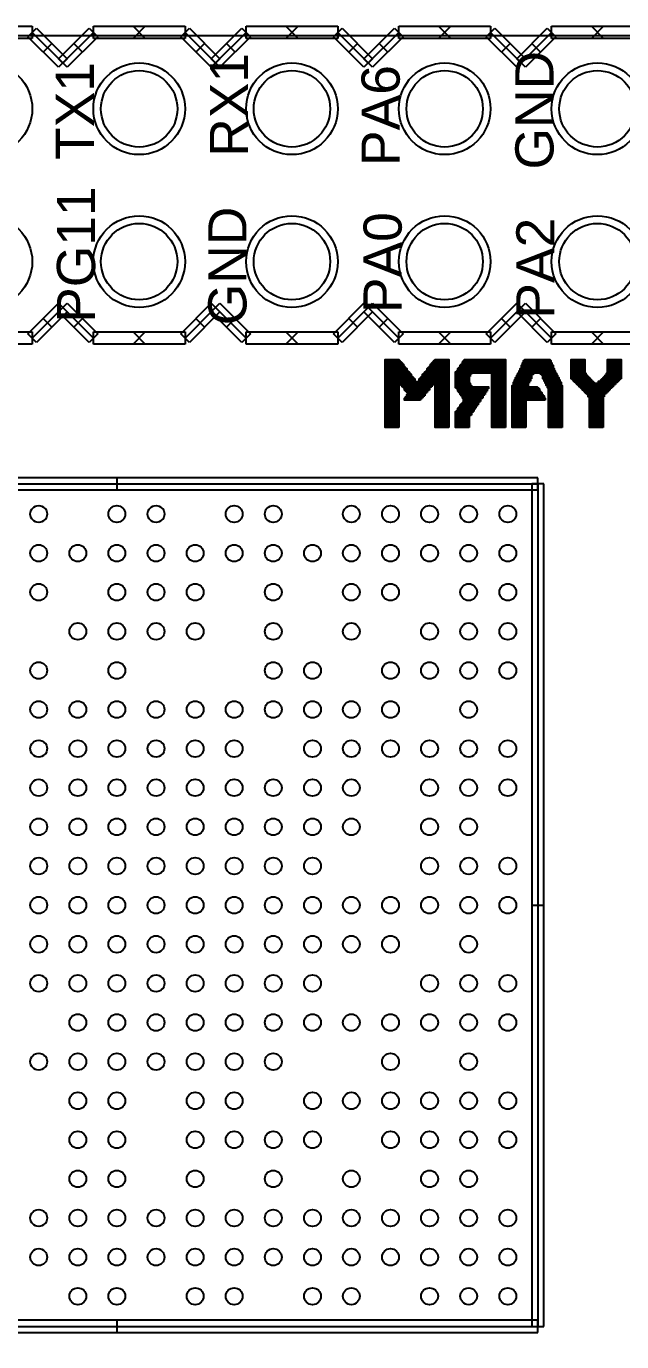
# Model space of a CAD drawing. Header units: millimetres. Extents: x -0.9 to 42.4, y -0.8 to 40.2.
# Drawn here: x 14.31 to 24.21, y 18.31 to 40.17 of the extents above; entities that cross this region are included whole.
import ezdxf

# ---------------------------------------------------------------- set-up
doc = ezdxf.new("R2010")
doc.units = ezdxf.units.MM
doc.header["$MEASUREMENT"] = 0
for name, color, linetype in [('BOT', 253, 'Continuous'), ('SILK-BOT', 6, 'Continuous'), ('SILK-TOP', 7, 'Continuous'), ('TOP', 1, 'Continuous')]:
    doc.layers.add(name, color=color, linetype=linetype)

msp = doc.modelspace()

# ---------------------------------------------------------------- linework, layer by layer
at = {"layer": 'BOT'}
for centre, radius in [((13.649, 38.795), 0.762), ((16.189, 38.795), 0.762), ((18.729, 38.795), 0.762), ((21.269, 38.795), 0.762), ((23.809, 38.795), 0.762), ((13.649, 36.255), 0.762), ((16.189, 36.255), 0.762), ((18.729, 36.255), 0.762), ((21.269, 36.255), 0.762), ((23.809, 36.255), 0.762), ((14.518, 32.061), 0.14), ((15.818, 32.061), 0.14), ((16.469, 32.061), 0.14), ((17.769, 32.061), 0.14), ((18.419, 32.061), 0.14), ((19.717, 32.061), 0.14), ((20.367, 32.061), 0.14), ((21.018, 32.061), 0.14), ((21.668, 32.061), 0.14), ((22.318, 32.061), 0.14), ((14.518, 31.411), 0.14), ((15.168, 31.411), 0.14), ((15.818, 31.411), 0.14), ((16.469, 31.411), 0.14), ((17.119, 31.411), 0.14), ((17.769, 31.411), 0.14), ((18.419, 31.411), 0.14), ((19.07, 31.411), 0.14), ((19.717, 31.411), 0.14), ((20.367, 31.411), 0.14), ((21.018, 31.411), 0.14), ((21.668, 31.411), 0.14), ((22.318, 31.411), 0.14), ((14.518, 30.761), 0.14), ((15.818, 30.761), 0.14), ((16.469, 30.761), 0.14), ((17.119, 30.761), 0.14), ((18.419, 30.761), 0.14), ((19.717, 30.761), 0.14), ((20.367, 30.761), 0.14), ((21.668, 30.761), 0.14), ((22.318, 30.761), 0.14), ((15.168, 30.11), 0.14), ((15.818, 30.11), 0.14), ((16.469, 30.11), 0.14), ((17.119, 30.11), 0.14), ((18.419, 30.11), 0.14), ((19.717, 30.11), 0.14), ((21.018, 30.11), 0.14), ((21.668, 30.11), 0.14), ((22.318, 30.11), 0.14), ((14.518, 29.46), 0.14), ((15.818, 29.46), 0.14), ((18.419, 29.46), 0.14), ((19.07, 29.46), 0.14), ((20.367, 29.46), 0.14), ((21.018, 29.46), 0.14), ((21.668, 29.46), 0.14), ((22.318, 29.46), 0.14), ((14.518, 28.812), 0.14), ((15.168, 28.812), 0.14), ((15.818, 28.812), 0.14), ((16.469, 28.812), 0.14), ((17.119, 28.812), 0.14), ((17.769, 28.812), 0.14), ((18.419, 28.812), 0.14), ((19.07, 28.812), 0.14), ((19.717, 28.812), 0.14), ((20.367, 28.812), 0.14), ((21.668, 28.812), 0.14), ((14.518, 28.162), 0.14), ((15.168, 28.162), 0.14), ((15.818, 28.162), 0.14), ((16.469, 28.162), 0.14), ((17.119, 28.162), 0.14), ((17.769, 28.162), 0.14), ((19.07, 28.162), 0.14), ((19.717, 28.162), 0.14), ((20.367, 28.162), 0.14), ((21.018, 28.162), 0.14), ((21.668, 28.162), 0.14), ((22.318, 28.162), 0.14), ((14.518, 27.512), 0.14), ((15.168, 27.512), 0.14), ((15.818, 27.512), 0.14), ((16.469, 27.512), 0.14), ((17.119, 27.512), 0.14), ((17.769, 27.512), 0.14), ((18.419, 27.512), 0.14), ((19.07, 27.512), 0.14), ((19.717, 27.512), 0.14), ((21.018, 27.512), 0.14), ((21.668, 27.512), 0.14), ((22.318, 27.512), 0.14), ((14.518, 26.862), 0.14), ((15.168, 26.862), 0.14), ((15.818, 26.862), 0.14), ((16.469, 26.862), 0.14), ((17.119, 26.862), 0.14), ((17.769, 26.862), 0.14), ((18.419, 26.862), 0.14), ((19.07, 26.862), 0.14), ((19.717, 26.862), 0.14), ((21.018, 26.862), 0.14), ((21.668, 26.862), 0.14), ((14.518, 26.211), 0.14), ((15.168, 26.211), 0.14), ((15.818, 26.211), 0.14), ((16.469, 26.211), 0.14), ((17.119, 26.211), 0.14), ((17.769, 26.211), 0.14), ((18.419, 26.211), 0.14), ((19.07, 26.211), 0.14), ((21.018, 26.211), 0.14), ((21.668, 26.211), 0.14), ((22.318, 26.211), 0.14), ((14.518, 25.561), 0.14), ((15.168, 25.561), 0.14), ((15.818, 25.561), 0.14), ((16.469, 25.561), 0.14), ((17.119, 25.561), 0.14), ((17.769, 25.561), 0.14), ((18.419, 25.561), 0.14), ((19.07, 25.561), 0.14), ((19.717, 25.561), 0.14), ((20.367, 25.561), 0.14), ((21.018, 25.561), 0.14), ((21.668, 25.561), 0.14), ((22.318, 25.561), 0.14), ((14.518, 24.911), 0.14), ((15.168, 24.911), 0.14), ((15.818, 24.911), 0.14), ((16.469, 24.911), 0.14), ((17.119, 24.911), 0.14), ((17.769, 24.911), 0.14), ((18.419, 24.911), 0.14), ((19.07, 24.911), 0.14), ((19.717, 24.911), 0.14), ((20.367, 24.911), 0.14), ((21.668, 24.911), 0.14), ((14.518, 24.261), 0.14), ((15.168, 24.261), 0.14), ((15.818, 24.261), 0.14), ((16.469, 24.261), 0.14), ((17.119, 24.261), 0.14), ((17.769, 24.261), 0.14), ((18.419, 24.261), 0.14), ((19.07, 24.261), 0.14), ((21.018, 24.261), 0.14), ((21.668, 24.261), 0.14), ((22.318, 24.261), 0.14), ((15.168, 23.61), 0.14), ((15.818, 23.61), 0.14), ((16.469, 23.61), 0.14), ((17.119, 23.61), 0.14), ((17.769, 23.61), 0.14), ((18.419, 23.61), 0.14), ((19.07, 23.61), 0.14), ((19.717, 23.61), 0.14), ((20.367, 23.61), 0.14), ((21.018, 23.61), 0.14), ((21.668, 23.61), 0.14), ((22.318, 23.61), 0.14), ((14.518, 22.96), 0.14), ((15.168, 22.96), 0.14), ((15.818, 22.96), 0.14), ((16.469, 22.96), 0.14), ((17.119, 22.96), 0.14), ((17.769, 22.96), 0.14), ((18.419, 22.96), 0.14), ((20.367, 22.96), 0.14), ((21.668, 22.96), 0.14), ((15.168, 22.31), 0.14), ((15.818, 22.31), 0.14), ((17.119, 22.31), 0.14), ((17.769, 22.31), 0.14), ((19.07, 22.31), 0.14), ((19.717, 22.31), 0.14), ((20.367, 22.31), 0.14), ((21.018, 22.31), 0.14), ((21.668, 22.31), 0.14), ((22.318, 22.31), 0.14), ((15.168, 21.662), 0.14), ((15.818, 21.662), 0.14), ((17.119, 21.662), 0.14), ((17.769, 21.662), 0.14), ((18.419, 21.662), 0.14), ((19.07, 21.662), 0.14), ((20.367, 21.662), 0.14), ((21.018, 21.662), 0.14), ((21.668, 21.662), 0.14), ((22.318, 21.662), 0.14), ((15.168, 21.012), 0.14), ((15.818, 21.012), 0.14), ((17.119, 21.012), 0.14), ((18.419, 21.012), 0.14), ((19.717, 21.012), 0.14), ((21.018, 21.012), 0.14), ((21.668, 21.012), 0.14), ((14.518, 20.362), 0.14), ((15.168, 20.362), 0.14), ((15.818, 20.362), 0.14), ((16.469, 20.362), 0.14), ((17.119, 20.362), 0.14), ((17.769, 20.362), 0.14), ((18.419, 20.362), 0.14), ((19.07, 20.362), 0.14), ((19.717, 20.362), 0.14), ((20.367, 20.362), 0.14), ((21.018, 20.362), 0.14), ((21.668, 20.362), 0.14), ((22.318, 20.362), 0.14), ((14.518, 19.712), 0.14), ((15.168, 19.712), 0.14), ((15.818, 19.712), 0.14), ((16.469, 19.712), 0.14), ((17.119, 19.712), 0.14), ((17.769, 19.712), 0.14), ((18.419, 19.712), 0.14), ((19.07, 19.712), 0.14), ((19.717, 19.712), 0.14), ((20.367, 19.712), 0.14), ((21.018, 19.712), 0.14), ((21.668, 19.712), 0.14), ((22.318, 19.712), 0.14), ((15.168, 19.061), 0.14), ((15.818, 19.061), 0.14), ((17.119, 19.061), 0.14), ((17.769, 19.061), 0.14), ((19.07, 19.061), 0.14), ((19.717, 19.061), 0.14), ((21.018, 19.061), 0.14), ((21.668, 19.061), 0.14), ((22.318, 19.061), 0.14)]:
    msp.add_circle(centre, radius, dxfattribs=at)
at = {"layer": 'SILK-BOT'}
for p, q in [((22.819, 32.662), (8.818, 32.662)), ((15.818, 32.662), (15.818, 32.461)), ((22.819, 32.461), (22.819, 32.662)), ((8.818, 32.561), (22.819, 32.561)), ((8.818, 32.461), (22.819, 32.461)), ((22.919, 32.561), (22.718, 32.561)), ((22.718, 32.561), (22.718, 18.561)), ((22.819, 32.561), (22.819, 18.561)), ((22.919, 18.561), (22.919, 32.561)), ((22.718, 25.561), (22.919, 25.561)), ((22.819, 18.661), (8.818, 18.661)), ((15.818, 18.661), (15.818, 18.461)), ((22.819, 18.461), (22.819, 18.661)), ((8.818, 18.561), (22.819, 18.561)), ((8.818, 18.461), (22.819, 18.461)), ((22.718, 18.561), (22.919, 18.561))]:
    msp.add_line(p, q, dxfattribs=at)
for points in [[(20.507, 34.611), (20.28, 34.611), (20.28, 34.63), (20.507, 34.63), (20.507, 34.611)], [(20.526, 34.592), (20.28, 34.592), (20.28, 34.611), (20.526, 34.611), (20.526, 34.592)], [(20.545, 34.573), (20.28, 34.573), (20.28, 34.592), (20.545, 34.592), (20.545, 34.573)], [(20.563, 34.554), (20.28, 34.554), (20.28, 34.573), (20.563, 34.573), (20.563, 34.554)], [(20.582, 34.536), (20.28, 34.536), (20.28, 34.554), (20.582, 34.554), (20.582, 34.536)], [(21.337, 34.536), (21.035, 34.536), (21.035, 34.554), (21.337, 34.554), (21.337, 34.536)], [(21.337, 34.554), (21.054, 34.554), (21.054, 34.573), (21.337, 34.573), (21.337, 34.554)], [(21.337, 34.573), (21.073, 34.573), (21.073, 34.592), (21.337, 34.592), (21.337, 34.573)], [(21.337, 34.592), (21.091, 34.592), (21.091, 34.611), (21.337, 34.611), (21.337, 34.592)], [(21.337, 34.611), (21.11, 34.611), (21.11, 34.63), (21.337, 34.63), (21.337, 34.611)], [(22.28, 34.536), (21.544, 34.536), (21.544, 34.554), (22.28, 34.554), (22.28, 34.536)], [(22.28, 34.573), (21.563, 34.573), (21.563, 34.592), (22.28, 34.592), (22.28, 34.573)], [(22.28, 34.554), (21.563, 34.554), (21.563, 34.573), (22.28, 34.573), (22.28, 34.554)], [(22.28, 34.592), (21.582, 34.592), (21.582, 34.611), (22.28, 34.611), (22.28, 34.592)], [(22.28, 34.611), (21.601, 34.611), (21.601, 34.63), (22.28, 34.63), (22.28, 34.611)], [(23.053, 34.554), (22.563, 34.554), (22.563, 34.573), (23.053, 34.573), (23.053, 34.554)], [(23.053, 34.536), (22.563, 34.536), (22.563, 34.554), (23.053, 34.554), (23.053, 34.536)], [(23.034, 34.592), (22.582, 34.592), (22.582, 34.611), (23.034, 34.611), (23.034, 34.592)], [(23.034, 34.573), (22.582, 34.573), (22.582, 34.592), (23.034, 34.592), (23.034, 34.573)], [(23.015, 34.611), (22.6, 34.611), (22.6, 34.63), (23.015, 34.63), (23.015, 34.611)], [(23.6, 34.611), (23.374, 34.611), (23.374, 34.63), (23.6, 34.63), (23.6, 34.611)], [(23.6, 34.592), (23.374, 34.592), (23.374, 34.611), (23.6, 34.611), (23.6, 34.592)], [(23.6, 34.573), (23.374, 34.573), (23.374, 34.592), (23.6, 34.592), (23.6, 34.573)], [(23.6, 34.554), (23.374, 34.554), (23.374, 34.573), (23.6, 34.573), (23.6, 34.554)], [(23.6, 34.536), (23.374, 34.536), (23.374, 34.554), (23.6, 34.554), (23.6, 34.536)], [(24.203, 34.611), (23.977, 34.611), (23.977, 34.63), (24.203, 34.63), (24.203, 34.611)], [(24.203, 34.592), (23.977, 34.592), (23.977, 34.611), (24.203, 34.611), (24.203, 34.592)], [(24.203, 34.573), (23.977, 34.573), (23.977, 34.592), (24.203, 34.592), (24.203, 34.573)], [(24.203, 34.554), (23.977, 34.554), (23.977, 34.573), (24.203, 34.573), (24.203, 34.554)], [(24.203, 34.536), (23.977, 34.536), (23.977, 34.554), (24.203, 34.554), (24.203, 34.536)], [(20.582, 34.517), (20.28, 34.517), (20.28, 34.535), (20.582, 34.535), (20.582, 34.517)], [(20.601, 34.498), (20.28, 34.498), (20.28, 34.517), (20.601, 34.517), (20.601, 34.498)], [(20.62, 34.479), (20.28, 34.479), (20.28, 34.498), (20.62, 34.498), (20.62, 34.479)], [(20.639, 34.46), (20.28, 34.46), (20.28, 34.479), (20.639, 34.479), (20.639, 34.46)], [(20.639, 34.441), (20.28, 34.441), (20.28, 34.46), (20.639, 34.46), (20.639, 34.441)], [(20.658, 34.422), (20.28, 34.422), (20.28, 34.441), (20.658, 34.441), (20.658, 34.422)], [(20.677, 34.403), (20.28, 34.403), (20.28, 34.422), (20.677, 34.422), (20.677, 34.403)], [(20.696, 34.385), (20.28, 34.385), (20.28, 34.403), (20.696, 34.403), (20.696, 34.385)], [(20.714, 34.366), (20.28, 34.366), (20.28, 34.385), (20.714, 34.385), (20.714, 34.366)], [(20.714, 34.347), (20.28, 34.347), (20.28, 34.366), (20.714, 34.366), (20.714, 34.347)], [(20.733, 34.328), (20.28, 34.328), (20.28, 34.347), (20.733, 34.347), (20.733, 34.328)], [(20.752, 34.309), (20.28, 34.309), (20.28, 34.328), (20.752, 34.328), (20.752, 34.309)], [(21.337, 34.309), (20.865, 34.309), (20.865, 34.328), (21.337, 34.328), (21.337, 34.309)], [(21.337, 34.328), (20.884, 34.328), (20.884, 34.347), (21.337, 34.347), (21.337, 34.328)], [(21.337, 34.366), (20.903, 34.366), (20.903, 34.385), (21.337, 34.385), (21.337, 34.366)], [(21.337, 34.347), (20.903, 34.347), (20.903, 34.366), (21.337, 34.366), (21.337, 34.347)], [(21.337, 34.385), (20.922, 34.385), (20.922, 34.403), (21.337, 34.403), (21.337, 34.385)], [(21.337, 34.403), (20.941, 34.403), (20.941, 34.422), (21.337, 34.422), (21.337, 34.403)], [(21.337, 34.422), (20.96, 34.422), (20.96, 34.441), (21.337, 34.441), (21.337, 34.422)], [(21.337, 34.46), (20.978, 34.46), (20.978, 34.479), (21.337, 34.479), (21.337, 34.46)], [(21.337, 34.441), (20.978, 34.441), (20.978, 34.46), (21.337, 34.46), (21.337, 34.441)], [(21.337, 34.479), (20.997, 34.479), (20.997, 34.498), (21.337, 34.498), (21.337, 34.479)], [(21.337, 34.498), (21.016, 34.498), (21.016, 34.517), (21.337, 34.517), (21.337, 34.498)], [(21.337, 34.517), (21.035, 34.517), (21.035, 34.535), (21.337, 34.535), (21.337, 34.517)], [(22.28, 34.403), (21.45, 34.403), (21.45, 34.422), (22.28, 34.422), (22.28, 34.403)], [(21.714, 34.385), (21.45, 34.385), (21.45, 34.403), (21.714, 34.403), (21.714, 34.385)], [(21.695, 34.366), (21.45, 34.366), (21.45, 34.385), (21.695, 34.385), (21.695, 34.366)], [(21.695, 34.347), (21.45, 34.347), (21.45, 34.366), (21.695, 34.366), (21.695, 34.347)], [(21.676, 34.328), (21.45, 34.328), (21.45, 34.347), (21.676, 34.347), (21.676, 34.328)], [(21.676, 34.309), (21.45, 34.309), (21.45, 34.328), (21.676, 34.328), (21.676, 34.309)], [(22.28, 34.422), (21.469, 34.422), (21.469, 34.441), (22.28, 34.441), (22.28, 34.422)], [(22.28, 34.46), (21.488, 34.46), (21.488, 34.479), (22.28, 34.479), (22.28, 34.46)], [(22.28, 34.441), (21.488, 34.441), (21.488, 34.46), (22.28, 34.46), (22.28, 34.441)], [(22.28, 34.479), (21.506, 34.479), (21.506, 34.498), (22.28, 34.498), (22.28, 34.479)], [(22.28, 34.517), (21.525, 34.517), (21.525, 34.535), (22.28, 34.535), (22.28, 34.517)], [(22.28, 34.498), (21.525, 34.498), (21.525, 34.517), (22.28, 34.517), (22.28, 34.498)], [(22.28, 34.385), (22.053, 34.385), (22.053, 34.403), (22.28, 34.403), (22.28, 34.385)], [(22.28, 34.366), (22.053, 34.366), (22.053, 34.385), (22.28, 34.385), (22.28, 34.366)], [(22.28, 34.347), (22.053, 34.347), (22.053, 34.366), (22.28, 34.366), (22.28, 34.347)], [(22.28, 34.328), (22.053, 34.328), (22.053, 34.347), (22.28, 34.347), (22.28, 34.328)], [(22.28, 34.309), (22.053, 34.309), (22.053, 34.328), (22.28, 34.328), (22.28, 34.309)], [(22.714, 34.309), (22.449, 34.309), (22.449, 34.328), (22.714, 34.328), (22.714, 34.309)], [(22.714, 34.347), (22.468, 34.347), (22.468, 34.366), (22.714, 34.366), (22.714, 34.347)], [(22.714, 34.328), (22.468, 34.328), (22.468, 34.347), (22.714, 34.347), (22.714, 34.328)], [(22.751, 34.385), (22.487, 34.385), (22.487, 34.403), (22.751, 34.403), (22.751, 34.385)], [(22.732, 34.366), (22.487, 34.366), (22.487, 34.385), (22.732, 34.385), (22.732, 34.366)], [(23.109, 34.422), (22.506, 34.422), (22.506, 34.441), (23.109, 34.441), (23.109, 34.422)], [(23.109, 34.403), (22.506, 34.403), (22.506, 34.422), (23.109, 34.422), (23.109, 34.403)], [(23.091, 34.46), (22.525, 34.46), (22.525, 34.479), (23.091, 34.479), (23.091, 34.46)], [(23.091, 34.441), (22.525, 34.441), (22.525, 34.46), (23.091, 34.46), (23.091, 34.441)], [(23.072, 34.517), (22.544, 34.517), (22.544, 34.535), (23.072, 34.535), (23.072, 34.517)], [(23.072, 34.498), (22.544, 34.498), (22.544, 34.517), (23.072, 34.517), (23.072, 34.498)], [(23.072, 34.479), (22.544, 34.479), (22.544, 34.498), (23.072, 34.498), (23.072, 34.479)], [(23.128, 34.385), (22.864, 34.385), (22.864, 34.403), (23.128, 34.403), (23.128, 34.385)], [(23.128, 34.366), (22.883, 34.366), (22.883, 34.385), (23.128, 34.385), (23.128, 34.366)], [(23.147, 34.347), (22.902, 34.347), (22.902, 34.366), (23.147, 34.366), (23.147, 34.347)], [(23.147, 34.328), (22.902, 34.328), (22.902, 34.347), (23.147, 34.347), (23.147, 34.328)], [(23.166, 34.309), (22.902, 34.309), (22.902, 34.328), (23.166, 34.328), (23.166, 34.309)], [(23.6, 34.517), (23.374, 34.517), (23.374, 34.535), (23.6, 34.535), (23.6, 34.517)], [(23.6, 34.498), (23.374, 34.498), (23.374, 34.517), (23.6, 34.517), (23.6, 34.498)], [(23.6, 34.479), (23.374, 34.479), (23.374, 34.498), (23.6, 34.498), (23.6, 34.479)], [(23.6, 34.46), (23.374, 34.46), (23.374, 34.479), (23.6, 34.479), (23.6, 34.46)], [(23.6, 34.441), (23.374, 34.441), (23.374, 34.46), (23.6, 34.46), (23.6, 34.441)], [(23.6, 34.422), (23.374, 34.422), (23.374, 34.441), (23.6, 34.441), (23.6, 34.422)], [(23.6, 34.403), (23.374, 34.403), (23.374, 34.422), (23.6, 34.422), (23.6, 34.403)], [(23.619, 34.385), (23.374, 34.385), (23.374, 34.403), (23.619, 34.403), (23.619, 34.385)], [(23.619, 34.366), (23.374, 34.366), (23.374, 34.385), (23.619, 34.385), (23.619, 34.366)], [(23.638, 34.347), (23.374, 34.347), (23.374, 34.366), (23.638, 34.366), (23.638, 34.347)], [(23.657, 34.328), (23.374, 34.328), (23.374, 34.347), (23.657, 34.347), (23.657, 34.328)], [(23.675, 34.309), (23.374, 34.309), (23.374, 34.328), (23.675, 34.328), (23.675, 34.309)], [(24.203, 34.309), (23.902, 34.309), (23.902, 34.328), (24.203, 34.328), (24.203, 34.309)], [(24.203, 34.328), (23.92, 34.328), (23.92, 34.347), (24.203, 34.347), (24.203, 34.328)], [(24.203, 34.347), (23.939, 34.347), (23.939, 34.366), (24.203, 34.366), (24.203, 34.347)], [(24.203, 34.385), (23.958, 34.385), (23.958, 34.403), (24.203, 34.403), (24.203, 34.385)], [(24.203, 34.366), (23.958, 34.366), (23.958, 34.385), (24.203, 34.385), (24.203, 34.366)], [(24.203, 34.517), (23.977, 34.517), (23.977, 34.535), (24.203, 34.535), (24.203, 34.517)], [(24.203, 34.498), (23.977, 34.498), (23.977, 34.517), (24.203, 34.517), (24.203, 34.498)], [(24.203, 34.479), (23.977, 34.479), (23.977, 34.498), (24.203, 34.498), (24.203, 34.479)], [(24.203, 34.46), (23.977, 34.46), (23.977, 34.479), (24.203, 34.479), (24.203, 34.46)], [(24.203, 34.441), (23.977, 34.441), (23.977, 34.46), (24.203, 34.46), (24.203, 34.441)], [(24.203, 34.422), (23.977, 34.422), (23.977, 34.441), (24.203, 34.441), (24.203, 34.422)], [(24.203, 34.403), (23.977, 34.403), (23.977, 34.422), (24.203, 34.422), (24.203, 34.403)], [(20.771, 34.29), (20.28, 34.29), (20.28, 34.309), (20.771, 34.309), (20.771, 34.29)], [(20.771, 34.271), (20.28, 34.271), (20.28, 34.29), (20.771, 34.29), (20.771, 34.271)], [(20.79, 34.253), (20.28, 34.253), (20.28, 34.271), (20.79, 34.271), (20.79, 34.253)], [(21.337, 34.234), (20.28, 34.234), (20.28, 34.253), (21.337, 34.253), (21.337, 34.234)], [(20.507, 34.215), (20.28, 34.215), (20.28, 34.234), (20.507, 34.234), (20.507, 34.215)], [(20.507, 34.196), (20.28, 34.196), (20.28, 34.215), (20.507, 34.215), (20.507, 34.196)], [(20.507, 34.177), (20.28, 34.177), (20.28, 34.196), (20.507, 34.196), (20.507, 34.177)], [(20.507, 34.158), (20.28, 34.158), (20.28, 34.177), (20.507, 34.177), (20.507, 34.158)], [(20.507, 34.139), (20.28, 34.139), (20.28, 34.158), (20.507, 34.158), (20.507, 34.139)], [(20.507, 34.121), (20.28, 34.121), (20.28, 34.139), (20.507, 34.139), (20.507, 34.121)], [(20.507, 34.102), (20.28, 34.102), (20.28, 34.121), (20.507, 34.121), (20.507, 34.102)], [(21.073, 34.215), (20.545, 34.215), (20.545, 34.234), (21.073, 34.234), (21.073, 34.215)], [(21.073, 34.196), (20.545, 34.196), (20.545, 34.215), (21.073, 34.215), (21.073, 34.196)], [(21.054, 34.177), (20.563, 34.177), (20.563, 34.196), (21.054, 34.196), (21.054, 34.177)], [(21.035, 34.158), (20.582, 34.158), (20.582, 34.177), (21.035, 34.177), (21.035, 34.158)], [(21.016, 34.139), (20.601, 34.139), (20.601, 34.158), (21.016, 34.158), (21.016, 34.139)], [(21.016, 34.121), (20.601, 34.121), (20.601, 34.139), (21.016, 34.139), (21.016, 34.121)], [(20.997, 34.102), (20.62, 34.102), (20.62, 34.121), (20.997, 34.121), (20.997, 34.102)], [(21.337, 34.253), (20.828, 34.253), (20.828, 34.271), (21.337, 34.271), (21.337, 34.253)], [(21.337, 34.29), (20.846, 34.29), (20.846, 34.309), (21.337, 34.309), (21.337, 34.29)], [(21.337, 34.271), (20.846, 34.271), (20.846, 34.29), (21.337, 34.29), (21.337, 34.271)], [(21.337, 34.215), (21.11, 34.215), (21.11, 34.234), (21.337, 34.234), (21.337, 34.215)], [(21.337, 34.196), (21.11, 34.196), (21.11, 34.215), (21.337, 34.215), (21.337, 34.196)], [(21.337, 34.177), (21.11, 34.177), (21.11, 34.196), (21.337, 34.196), (21.337, 34.177)], [(21.337, 34.158), (21.11, 34.158), (21.11, 34.177), (21.337, 34.177), (21.337, 34.158)], [(21.337, 34.139), (21.11, 34.139), (21.11, 34.158), (21.337, 34.158), (21.337, 34.139)], [(21.337, 34.121), (21.11, 34.121), (21.11, 34.139), (21.337, 34.139), (21.337, 34.121)], [(21.337, 34.102), (21.11, 34.102), (21.11, 34.121), (21.337, 34.121), (21.337, 34.102)], [(21.676, 34.29), (21.45, 34.29), (21.45, 34.309), (21.676, 34.309), (21.676, 34.29)], [(21.676, 34.271), (21.45, 34.271), (21.45, 34.29), (21.676, 34.29), (21.676, 34.271)], [(21.676, 34.253), (21.45, 34.253), (21.45, 34.271), (21.676, 34.271), (21.676, 34.253)], [(21.676, 34.234), (21.45, 34.234), (21.45, 34.253), (21.676, 34.253), (21.676, 34.234)], [(21.695, 34.215), (21.45, 34.215), (21.45, 34.234), (21.695, 34.234), (21.695, 34.215)], [(21.695, 34.196), (21.45, 34.196), (21.45, 34.215), (21.695, 34.215), (21.695, 34.196)], [(21.714, 34.177), (21.45, 34.177), (21.45, 34.196), (21.714, 34.196), (21.714, 34.177)], [(21.997, 34.158), (21.45, 34.158), (21.45, 34.177), (21.997, 34.177), (21.997, 34.158)], [(21.997, 34.139), (21.469, 34.139), (21.469, 34.158), (21.997, 34.158), (21.997, 34.139)], [(21.978, 34.121), (21.488, 34.121), (21.488, 34.139), (21.978, 34.139), (21.978, 34.121)], [(21.978, 34.102), (21.488, 34.102), (21.488, 34.121), (21.978, 34.121), (21.978, 34.102)], [(22.28, 34.29), (22.053, 34.29), (22.053, 34.309), (22.28, 34.309), (22.28, 34.29)], [(22.28, 34.271), (22.053, 34.271), (22.053, 34.29), (22.28, 34.29), (22.28, 34.271)], [(22.28, 34.253), (22.053, 34.253), (22.053, 34.271), (22.28, 34.271), (22.28, 34.253)], [(22.28, 34.234), (22.053, 34.234), (22.053, 34.253), (22.28, 34.253), (22.28, 34.234)], [(22.28, 34.215), (22.053, 34.215), (22.053, 34.234), (22.28, 34.234), (22.28, 34.215)], [(22.28, 34.196), (22.053, 34.196), (22.053, 34.215), (22.28, 34.215), (22.28, 34.196)], [(22.28, 34.177), (22.053, 34.177), (22.053, 34.196), (22.28, 34.196), (22.28, 34.177)], [(22.28, 34.158), (22.053, 34.158), (22.053, 34.177), (22.28, 34.177), (22.28, 34.158)], [(22.28, 34.139), (22.053, 34.139), (22.053, 34.158), (22.28, 34.158), (22.28, 34.139)], [(22.28, 34.121), (22.053, 34.121), (22.053, 34.139), (22.28, 34.139), (22.28, 34.121)], [(22.28, 34.102), (22.053, 34.102), (22.053, 34.121), (22.28, 34.121), (22.28, 34.102)], [(22.657, 34.177), (22.393, 34.177), (22.393, 34.196), (22.657, 34.196), (22.657, 34.177)], [(22.808, 34.158), (22.393, 34.158), (22.393, 34.177), (22.808, 34.177), (22.808, 34.158)], [(22.827, 34.139), (22.393, 34.139), (22.393, 34.158), (22.827, 34.158), (22.827, 34.139)], [(22.846, 34.121), (22.393, 34.121), (22.393, 34.139), (22.846, 34.139), (22.846, 34.121)], [(22.846, 34.102), (22.393, 34.102), (22.393, 34.121), (22.846, 34.121), (22.846, 34.102)], [(22.676, 34.234), (22.412, 34.234), (22.412, 34.253), (22.676, 34.253), (22.676, 34.234)], [(22.657, 34.215), (22.412, 34.215), (22.412, 34.234), (22.657, 34.234), (22.657, 34.215)], [(22.657, 34.196), (22.412, 34.196), (22.412, 34.215), (22.657, 34.215), (22.657, 34.196)], [(22.695, 34.271), (22.431, 34.271), (22.431, 34.29), (22.695, 34.29), (22.695, 34.271)], [(22.676, 34.253), (22.431, 34.253), (22.431, 34.271), (22.676, 34.271), (22.676, 34.253)], [(22.695, 34.29), (22.449, 34.29), (22.449, 34.309), (22.695, 34.309), (22.695, 34.29)], [(23.166, 34.29), (22.921, 34.29), (22.921, 34.309), (23.166, 34.309), (23.166, 34.29)], [(23.185, 34.271), (22.921, 34.271), (22.921, 34.29), (23.185, 34.29), (23.185, 34.271)], [(23.185, 34.253), (22.94, 34.253), (22.94, 34.271), (23.185, 34.271), (23.185, 34.253)], [(23.204, 34.234), (22.94, 34.234), (22.94, 34.253), (23.204, 34.253), (23.204, 34.234)], [(23.204, 34.215), (22.959, 34.215), (22.959, 34.234), (23.204, 34.234), (23.204, 34.215)], [(23.204, 34.196), (22.959, 34.196), (22.959, 34.215), (23.204, 34.215), (23.204, 34.196)], [(23.223, 34.177), (22.977, 34.177), (22.977, 34.196), (23.223, 34.196), (23.223, 34.177)], [(23.223, 34.158), (22.977, 34.158), (22.977, 34.177), (23.223, 34.177), (23.223, 34.158)], [(23.223, 34.139), (22.996, 34.139), (22.996, 34.158), (23.223, 34.158), (23.223, 34.139)], [(23.223, 34.121), (22.996, 34.121), (22.996, 34.139), (23.223, 34.139), (23.223, 34.121)], [(23.223, 34.102), (22.996, 34.102), (22.996, 34.121), (23.223, 34.121), (23.223, 34.102)], [(23.694, 34.29), (23.392, 34.29), (23.392, 34.309), (23.694, 34.309), (23.694, 34.29)], [(23.713, 34.271), (23.411, 34.271), (23.411, 34.29), (23.713, 34.29), (23.713, 34.271)], [(23.732, 34.253), (23.43, 34.253), (23.43, 34.271), (23.732, 34.271), (23.732, 34.253)], [(23.751, 34.234), (23.449, 34.234), (23.449, 34.253), (23.751, 34.253), (23.751, 34.234)], [(24.109, 34.215), (23.468, 34.215), (23.468, 34.234), (24.109, 34.234), (24.109, 34.215)], [(24.09, 34.196), (23.487, 34.196), (23.487, 34.215), (24.09, 34.215), (24.09, 34.196)], [(24.071, 34.177), (23.506, 34.177), (23.506, 34.196), (24.071, 34.196), (24.071, 34.177)], [(24.052, 34.158), (23.525, 34.158), (23.525, 34.177), (24.052, 34.177), (24.052, 34.158)], [(24.034, 34.139), (23.543, 34.139), (23.543, 34.158), (24.034, 34.158), (24.034, 34.139)], [(24.015, 34.121), (23.562, 34.121), (23.562, 34.139), (24.015, 34.139), (24.015, 34.121)], [(23.996, 34.102), (23.581, 34.102), (23.581, 34.121), (23.996, 34.121), (23.996, 34.102)], [(24.147, 34.253), (23.826, 34.253), (23.826, 34.271), (24.147, 34.271), (24.147, 34.253)], [(24.128, 34.234), (23.826, 34.234), (23.826, 34.253), (24.128, 34.253), (24.128, 34.234)], [(24.166, 34.271), (23.864, 34.271), (23.864, 34.29), (24.166, 34.29), (24.166, 34.271)], [(24.185, 34.29), (23.883, 34.29), (23.883, 34.309), (24.185, 34.309), (24.185, 34.29)], [(20.507, 34.083), (20.28, 34.083), (20.28, 34.102), (20.507, 34.102), (20.507, 34.083)], [(20.507, 34.064), (20.28, 34.064), (20.28, 34.083), (20.507, 34.083), (20.507, 34.064)], [(20.507, 34.045), (20.28, 34.045), (20.28, 34.064), (20.507, 34.064), (20.507, 34.045)], [(20.507, 34.026), (20.28, 34.026), (20.28, 34.045), (20.507, 34.045), (20.507, 34.026)], [(20.507, 34.007), (20.28, 34.007), (20.28, 34.026), (20.507, 34.026), (20.507, 34.007)], [(20.507, 33.989), (20.28, 33.989), (20.28, 34.007), (20.507, 34.007), (20.507, 33.989)], [(20.507, 33.97), (20.28, 33.97), (20.28, 33.989), (20.507, 33.989), (20.507, 33.97)], [(20.507, 33.951), (20.28, 33.951), (20.28, 33.97), (20.507, 33.97), (20.507, 33.951)], [(20.507, 33.932), (20.28, 33.932), (20.28, 33.951), (20.507, 33.951), (20.507, 33.932)], [(20.507, 33.913), (20.28, 33.913), (20.28, 33.932), (20.507, 33.932), (20.507, 33.913)], [(20.507, 33.894), (20.28, 33.894), (20.28, 33.913), (20.507, 33.913), (20.507, 33.894)], [(20.507, 33.875), (20.28, 33.875), (20.28, 33.894), (20.507, 33.894), (20.507, 33.875)], [(20.884, 33.97), (20.601, 33.97), (20.601, 33.989), (20.884, 33.989), (20.884, 33.97)], [(20.865, 33.951), (20.601, 33.951), (20.601, 33.97), (20.865, 33.97), (20.865, 33.951)], [(20.903, 33.989), (20.62, 33.989), (20.62, 34.007), (20.903, 34.007), (20.903, 33.989)], [(20.979, 34.083), (20.639, 34.083), (20.639, 34.102), (20.979, 34.102), (20.979, 34.083)], [(20.941, 34.026), (20.639, 34.026), (20.639, 34.045), (20.941, 34.045), (20.941, 34.026)], [(20.922, 34.007), (20.639, 34.007), (20.639, 34.026), (20.922, 34.026), (20.922, 34.007)], [(20.96, 34.064), (20.658, 34.064), (20.658, 34.083), (20.96, 34.083), (20.96, 34.064)], [(20.941, 34.045), (20.658, 34.045), (20.658, 34.064), (20.941, 34.064), (20.941, 34.045)], [(21.337, 34.083), (21.11, 34.083), (21.11, 34.102), (21.337, 34.102), (21.337, 34.083)], [(21.337, 34.064), (21.11, 34.064), (21.11, 34.083), (21.337, 34.083), (21.337, 34.064)], [(21.337, 34.045), (21.11, 34.045), (21.11, 34.064), (21.337, 34.064), (21.337, 34.045)], [(21.337, 34.026), (21.11, 34.026), (21.11, 34.045), (21.337, 34.045), (21.337, 34.026)], [(21.337, 34.007), (21.11, 34.007), (21.11, 34.026), (21.337, 34.026), (21.337, 34.007)], [(21.337, 33.989), (21.11, 33.989), (21.11, 34.007), (21.337, 34.007), (21.337, 33.989)], [(21.337, 33.97), (21.11, 33.97), (21.11, 33.989), (21.337, 33.989), (21.337, 33.97)], [(21.337, 33.951), (21.11, 33.951), (21.11, 33.97), (21.337, 33.97), (21.337, 33.951)], [(21.337, 33.932), (21.11, 33.932), (21.11, 33.951), (21.337, 33.951), (21.337, 33.932)], [(21.337, 33.913), (21.11, 33.913), (21.11, 33.932), (21.337, 33.932), (21.337, 33.913)], [(21.337, 33.894), (21.11, 33.894), (21.11, 33.913), (21.337, 33.913), (21.337, 33.894)], [(21.337, 33.875), (21.11, 33.875), (21.11, 33.894), (21.337, 33.894), (21.337, 33.875)], [(21.959, 34.083), (21.506, 34.083), (21.506, 34.102), (21.959, 34.102), (21.959, 34.083)], [(21.94, 34.064), (21.525, 34.064), (21.525, 34.083), (21.94, 34.083), (21.94, 34.064)], [(21.94, 34.045), (21.525, 34.045), (21.525, 34.064), (21.94, 34.064), (21.94, 34.045)], [(21.921, 34.026), (21.544, 34.026), (21.544, 34.045), (21.921, 34.045), (21.921, 34.026)], [(21.827, 33.875), (21.544, 33.875), (21.544, 33.894), (21.827, 33.894), (21.827, 33.875)], [(21.903, 34.007), (21.563, 34.007), (21.563, 34.026), (21.903, 34.026), (21.903, 34.007)], [(21.903, 33.989), (21.563, 33.989), (21.563, 34.007), (21.903, 34.007), (21.903, 33.989)], [(21.827, 33.894), (21.563, 33.894), (21.563, 33.913), (21.827, 33.913), (21.827, 33.894)], [(21.884, 33.97), (21.582, 33.97), (21.582, 33.989), (21.884, 33.989), (21.884, 33.97)], [(21.865, 33.951), (21.582, 33.951), (21.582, 33.97), (21.865, 33.97), (21.865, 33.951)], [(21.865, 33.932), (21.582, 33.932), (21.582, 33.951), (21.865, 33.951), (21.865, 33.932)], [(21.846, 33.913), (21.582, 33.913), (21.582, 33.932), (21.846, 33.932), (21.846, 33.913)], [(22.28, 34.083), (22.053, 34.083), (22.053, 34.102), (22.28, 34.102), (22.28, 34.083)], [(22.28, 34.064), (22.053, 34.064), (22.053, 34.083), (22.28, 34.083), (22.28, 34.064)], [(22.28, 34.045), (22.053, 34.045), (22.053, 34.064), (22.28, 34.064), (22.28, 34.045)], [(22.28, 34.026), (22.053, 34.026), (22.053, 34.045), (22.28, 34.045), (22.28, 34.026)], [(22.28, 34.007), (22.053, 34.007), (22.053, 34.026), (22.28, 34.026), (22.28, 34.007)], [(22.28, 33.989), (22.053, 33.989), (22.053, 34.007), (22.28, 34.007), (22.28, 33.989)], [(22.28, 33.97), (22.053, 33.97), (22.053, 33.989), (22.28, 33.989), (22.28, 33.97)], [(22.28, 33.951), (22.053, 33.951), (22.053, 33.97), (22.28, 33.97), (22.28, 33.951)], [(22.28, 33.932), (22.053, 33.932), (22.053, 33.951), (22.28, 33.951), (22.28, 33.932)], [(22.28, 33.913), (22.053, 33.913), (22.053, 33.932), (22.28, 33.932), (22.28, 33.913)], [(22.28, 33.894), (22.053, 33.894), (22.053, 33.913), (22.28, 33.913), (22.28, 33.894)], [(22.28, 33.875), (22.053, 33.875), (22.053, 33.894), (22.28, 33.894), (22.28, 33.875)], [(22.864, 34.083), (22.393, 34.083), (22.393, 34.102), (22.864, 34.102), (22.864, 34.083)], [(22.883, 34.064), (22.393, 34.064), (22.393, 34.083), (22.883, 34.083), (22.883, 34.064)], [(22.883, 34.045), (22.393, 34.045), (22.393, 34.064), (22.883, 34.064), (22.883, 34.045)], [(22.902, 34.026), (22.393, 34.026), (22.393, 34.045), (22.902, 34.045), (22.902, 34.026)], [(22.921, 34.007), (22.393, 34.007), (22.393, 34.026), (22.921, 34.026), (22.921, 34.007)], [(22.921, 33.989), (22.393, 33.989), (22.393, 34.007), (22.921, 34.007), (22.921, 33.989)], [(22.94, 33.97), (22.393, 33.97), (22.393, 33.989), (22.94, 33.989), (22.94, 33.97)], [(22.94, 33.951), (22.393, 33.951), (22.393, 33.97), (22.94, 33.97), (22.94, 33.951)], [(22.619, 33.932), (22.393, 33.932), (22.393, 33.951), (22.619, 33.951), (22.619, 33.932)], [(22.619, 33.913), (22.393, 33.913), (22.393, 33.932), (22.619, 33.932), (22.619, 33.913)], [(22.619, 33.894), (22.393, 33.894), (22.393, 33.913), (22.619, 33.913), (22.619, 33.894)], [(22.619, 33.875), (22.393, 33.875), (22.393, 33.894), (22.619, 33.894), (22.619, 33.875)], [(23.223, 34.083), (22.996, 34.083), (22.996, 34.102), (23.223, 34.102), (23.223, 34.083)], [(23.223, 34.064), (22.996, 34.064), (22.996, 34.083), (23.223, 34.083), (23.223, 34.064)], [(23.223, 34.045), (22.996, 34.045), (22.996, 34.064), (23.223, 34.064), (23.223, 34.045)], [(23.223, 34.026), (22.996, 34.026), (22.996, 34.045), (23.223, 34.045), (23.223, 34.026)], [(23.223, 34.007), (22.996, 34.007), (22.996, 34.026), (23.223, 34.026), (23.223, 34.007)], [(23.223, 33.989), (22.996, 33.989), (22.996, 34.007), (23.223, 34.007), (23.223, 33.989)], [(23.223, 33.97), (22.996, 33.97), (22.996, 33.989), (23.223, 33.989), (23.223, 33.97)], [(23.223, 33.951), (22.996, 33.951), (22.996, 33.97), (23.223, 33.97), (23.223, 33.951)], [(23.223, 33.932), (22.996, 33.932), (22.996, 33.951), (23.223, 33.951), (23.223, 33.932)], [(23.223, 33.913), (22.996, 33.913), (22.996, 33.932), (23.223, 33.932), (23.223, 33.913)], [(23.223, 33.894), (22.996, 33.894), (22.996, 33.913), (23.223, 33.913), (23.223, 33.894)], [(23.223, 33.875), (22.996, 33.875), (22.996, 33.894), (23.223, 33.894), (23.223, 33.875)], [(23.977, 34.083), (23.6, 34.083), (23.6, 34.102), (23.977, 34.102), (23.977, 34.083)], [(23.958, 34.064), (23.619, 34.064), (23.619, 34.083), (23.958, 34.083), (23.958, 34.064)], [(23.939, 34.045), (23.638, 34.045), (23.638, 34.064), (23.939, 34.064), (23.939, 34.045)], [(23.92, 34.026), (23.657, 34.026), (23.657, 34.045), (23.92, 34.045), (23.92, 34.026)], [(23.92, 34.007), (23.657, 34.007), (23.657, 34.026), (23.92, 34.026), (23.92, 34.007)], [(23.902, 33.989), (23.675, 33.989), (23.675, 34.007), (23.902, 34.007), (23.902, 33.989)], [(23.902, 33.97), (23.675, 33.97), (23.675, 33.989), (23.902, 33.989), (23.902, 33.97)], [(23.902, 33.951), (23.675, 33.951), (23.675, 33.97), (23.902, 33.97), (23.902, 33.951)], [(23.902, 33.932), (23.675, 33.932), (23.675, 33.951), (23.902, 33.951), (23.902, 33.932)], [(23.902, 33.913), (23.675, 33.913), (23.675, 33.932), (23.902, 33.932), (23.902, 33.913)], [(23.902, 33.894), (23.675, 33.894), (23.675, 33.913), (23.902, 33.913), (23.902, 33.894)], [(23.902, 33.875), (23.675, 33.875), (23.675, 33.894), (23.902, 33.894), (23.902, 33.875)], [(20.507, 33.856), (20.28, 33.856), (20.28, 33.875), (20.507, 33.875), (20.507, 33.856)], [(20.507, 33.838), (20.28, 33.838), (20.28, 33.857), (20.507, 33.857), (20.507, 33.838)], [(20.507, 33.819), (20.28, 33.819), (20.28, 33.838), (20.507, 33.838), (20.507, 33.819)], [(20.507, 33.8), (20.28, 33.8), (20.28, 33.819), (20.507, 33.819), (20.507, 33.8)], [(20.507, 33.781), (20.28, 33.781), (20.28, 33.8), (20.507, 33.8), (20.507, 33.781)], [(20.507, 33.762), (20.28, 33.762), (20.28, 33.781), (20.507, 33.781), (20.507, 33.762)], [(20.507, 33.743), (20.28, 33.743), (20.28, 33.762), (20.507, 33.762), (20.507, 33.743)], [(20.507, 33.724), (20.28, 33.724), (20.28, 33.743), (20.507, 33.743), (20.507, 33.724)], [(20.507, 33.706), (20.28, 33.706), (20.28, 33.724), (20.507, 33.724), (20.507, 33.706)], [(20.507, 33.687), (20.28, 33.687), (20.28, 33.706), (20.507, 33.706), (20.507, 33.687)], [(20.507, 33.668), (20.28, 33.668), (20.28, 33.687), (20.507, 33.687), (20.507, 33.668)], [(20.507, 33.649), (20.28, 33.649), (20.28, 33.668), (20.507, 33.668), (20.507, 33.649)], [(21.337, 33.856), (21.11, 33.856), (21.11, 33.875), (21.337, 33.875), (21.337, 33.856)], [(21.337, 33.838), (21.11, 33.838), (21.11, 33.857), (21.337, 33.857), (21.337, 33.838)], [(21.337, 33.819), (21.11, 33.819), (21.11, 33.838), (21.337, 33.838), (21.337, 33.819)], [(21.337, 33.8), (21.11, 33.8), (21.11, 33.819), (21.337, 33.819), (21.337, 33.8)], [(21.337, 33.781), (21.11, 33.781), (21.11, 33.8), (21.337, 33.8), (21.337, 33.781)], [(21.337, 33.762), (21.11, 33.762), (21.11, 33.781), (21.337, 33.781), (21.337, 33.762)], [(21.337, 33.743), (21.11, 33.743), (21.11, 33.762), (21.337, 33.762), (21.337, 33.743)], [(21.337, 33.724), (21.11, 33.724), (21.11, 33.743), (21.337, 33.743), (21.337, 33.724)], [(21.337, 33.706), (21.11, 33.706), (21.11, 33.724), (21.337, 33.724), (21.337, 33.706)], [(21.337, 33.687), (21.11, 33.687), (21.11, 33.706), (21.337, 33.706), (21.337, 33.687)], [(21.337, 33.668), (21.11, 33.668), (21.11, 33.687), (21.337, 33.687), (21.337, 33.668)], [(21.337, 33.649), (21.11, 33.649), (21.11, 33.668), (21.337, 33.668), (21.337, 33.649)], [(21.733, 33.743), (21.45, 33.743), (21.45, 33.762), (21.733, 33.762), (21.733, 33.743)], [(21.714, 33.724), (21.45, 33.724), (21.45, 33.743), (21.714, 33.743), (21.714, 33.724)], [(21.714, 33.706), (21.45, 33.706), (21.45, 33.724), (21.714, 33.724), (21.714, 33.706)], [(21.695, 33.687), (21.45, 33.687), (21.45, 33.706), (21.695, 33.706), (21.695, 33.687)], [(21.676, 33.668), (21.45, 33.668), (21.45, 33.687), (21.676, 33.687), (21.676, 33.668)], [(21.676, 33.649), (21.45, 33.649), (21.45, 33.668), (21.676, 33.668), (21.676, 33.649)], [(21.752, 33.762), (21.469, 33.762), (21.469, 33.781), (21.752, 33.781), (21.752, 33.762)], [(21.771, 33.8), (21.488, 33.8), (21.488, 33.819), (21.771, 33.819), (21.771, 33.8)], [(21.752, 33.781), (21.488, 33.781), (21.488, 33.8), (21.752, 33.8), (21.752, 33.781)], [(21.789, 33.819), (21.507, 33.819), (21.507, 33.838), (21.789, 33.838), (21.789, 33.819)], [(21.808, 33.856), (21.525, 33.856), (21.525, 33.875), (21.808, 33.875), (21.808, 33.856)], [(21.789, 33.838), (21.525, 33.838), (21.525, 33.857), (21.789, 33.857), (21.789, 33.838)], [(22.28, 33.856), (22.053, 33.856), (22.053, 33.875), (22.28, 33.875), (22.28, 33.856)], [(22.28, 33.838), (22.053, 33.838), (22.053, 33.857), (22.28, 33.857), (22.28, 33.838)], [(22.28, 33.819), (22.053, 33.819), (22.053, 33.838), (22.28, 33.838), (22.28, 33.819)], [(22.28, 33.8), (22.053, 33.8), (22.053, 33.819), (22.28, 33.819), (22.28, 33.8)], [(22.28, 33.781), (22.053, 33.781), (22.053, 33.8), (22.28, 33.8), (22.28, 33.781)], [(22.28, 33.762), (22.053, 33.762), (22.053, 33.781), (22.28, 33.781), (22.28, 33.762)], [(22.28, 33.743), (22.053, 33.743), (22.053, 33.762), (22.28, 33.762), (22.28, 33.743)], [(22.28, 33.724), (22.053, 33.724), (22.053, 33.743), (22.28, 33.743), (22.28, 33.724)], [(22.28, 33.706), (22.053, 33.706), (22.053, 33.724), (22.28, 33.724), (22.28, 33.706)], [(22.28, 33.687), (22.053, 33.687), (22.053, 33.706), (22.28, 33.706), (22.28, 33.687)], [(22.28, 33.668), (22.053, 33.668), (22.053, 33.687), (22.28, 33.687), (22.28, 33.668)], [(22.28, 33.649), (22.053, 33.649), (22.053, 33.668), (22.28, 33.668), (22.28, 33.649)], [(22.619, 33.856), (22.393, 33.856), (22.393, 33.875), (22.619, 33.875), (22.619, 33.856)], [(22.619, 33.838), (22.393, 33.838), (22.393, 33.857), (22.619, 33.857), (22.619, 33.838)], [(22.619, 33.819), (22.393, 33.819), (22.393, 33.838), (22.619, 33.838), (22.619, 33.819)], [(22.619, 33.8), (22.393, 33.8), (22.393, 33.819), (22.619, 33.819), (22.619, 33.8)], [(22.619, 33.781), (22.393, 33.781), (22.393, 33.8), (22.619, 33.8), (22.619, 33.781)], [(22.619, 33.762), (22.393, 33.762), (22.393, 33.781), (22.619, 33.781), (22.619, 33.762)], [(22.619, 33.743), (22.393, 33.743), (22.393, 33.762), (22.619, 33.762), (22.619, 33.743)], [(22.619, 33.724), (22.393, 33.724), (22.393, 33.743), (22.619, 33.743), (22.619, 33.724)], [(22.619, 33.706), (22.393, 33.706), (22.393, 33.724), (22.619, 33.724), (22.619, 33.706)], [(22.619, 33.687), (22.393, 33.687), (22.393, 33.706), (22.619, 33.706), (22.619, 33.687)], [(22.619, 33.668), (22.393, 33.668), (22.393, 33.687), (22.619, 33.687), (22.619, 33.668)], [(22.619, 33.649), (22.393, 33.649), (22.393, 33.668), (22.619, 33.668), (22.619, 33.649)], [(23.223, 33.856), (22.996, 33.856), (22.996, 33.875), (23.223, 33.875), (23.223, 33.856)], [(23.223, 33.838), (22.996, 33.838), (22.996, 33.857), (23.223, 33.857), (23.223, 33.838)], [(23.223, 33.819), (22.996, 33.819), (22.996, 33.838), (23.223, 33.838), (23.223, 33.819)], [(23.223, 33.8), (22.996, 33.8), (22.996, 33.819), (23.223, 33.819), (23.223, 33.8)], [(23.223, 33.781), (22.996, 33.781), (22.996, 33.8), (23.223, 33.8), (23.223, 33.781)], [(23.223, 33.762), (22.996, 33.762), (22.996, 33.781), (23.223, 33.781), (23.223, 33.762)], [(23.223, 33.743), (22.996, 33.743), (22.996, 33.762), (23.223, 33.762), (23.223, 33.743)], [(23.223, 33.724), (22.996, 33.724), (22.996, 33.743), (23.223, 33.743), (23.223, 33.724)], [(23.223, 33.706), (22.996, 33.706), (22.996, 33.724), (23.223, 33.724), (23.223, 33.706)], [(23.223, 33.687), (22.996, 33.687), (22.996, 33.706), (23.223, 33.706), (23.223, 33.687)], [(23.223, 33.668), (22.996, 33.668), (22.996, 33.687), (23.223, 33.687), (23.223, 33.668)], [(23.223, 33.649), (22.996, 33.649), (22.996, 33.668), (23.223, 33.668), (23.223, 33.649)], [(23.902, 33.856), (23.675, 33.856), (23.675, 33.875), (23.902, 33.875), (23.902, 33.856)], [(23.902, 33.838), (23.675, 33.838), (23.675, 33.857), (23.902, 33.857), (23.902, 33.838)], [(23.902, 33.819), (23.675, 33.819), (23.675, 33.838), (23.902, 33.838), (23.902, 33.819)], [(23.902, 33.8), (23.675, 33.8), (23.675, 33.819), (23.902, 33.819), (23.902, 33.8)], [(23.902, 33.781), (23.675, 33.781), (23.675, 33.8), (23.902, 33.8), (23.902, 33.781)], [(23.902, 33.762), (23.675, 33.762), (23.675, 33.781), (23.902, 33.781), (23.902, 33.762)], [(23.902, 33.743), (23.675, 33.743), (23.675, 33.762), (23.902, 33.762), (23.902, 33.743)], [(23.902, 33.724), (23.675, 33.724), (23.675, 33.743), (23.902, 33.743), (23.902, 33.724)], [(23.902, 33.706), (23.675, 33.706), (23.675, 33.724), (23.902, 33.724), (23.902, 33.706)], [(23.902, 33.687), (23.675, 33.687), (23.675, 33.706), (23.902, 33.706), (23.902, 33.687)], [(23.902, 33.668), (23.675, 33.668), (23.675, 33.687), (23.902, 33.687), (23.902, 33.668)], [(23.902, 33.649), (23.675, 33.649), (23.675, 33.668), (23.902, 33.668), (23.902, 33.649)], [(20.507, 33.63), (20.28, 33.63), (20.28, 33.649), (20.507, 33.649), (20.507, 33.63)], [(20.507, 33.611), (20.28, 33.611), (20.28, 33.63), (20.507, 33.63), (20.507, 33.611)], [(20.507, 33.592), (20.28, 33.592), (20.28, 33.611), (20.507, 33.611), (20.507, 33.592)], [(20.507, 33.574), (20.28, 33.574), (20.28, 33.592), (20.507, 33.592), (20.507, 33.574)], [(20.507, 33.555), (20.28, 33.555), (20.28, 33.574), (20.507, 33.574), (20.507, 33.555)], [(20.507, 33.536), (20.28, 33.536), (20.28, 33.555), (20.507, 33.555), (20.507, 33.536)], [(20.507, 33.517), (20.28, 33.517), (20.28, 33.536), (20.507, 33.536), (20.507, 33.517)], [(20.507, 33.498), (20.28, 33.498), (20.28, 33.517), (20.507, 33.517), (20.507, 33.498)], [(21.337, 33.63), (21.11, 33.63), (21.11, 33.649), (21.337, 33.649), (21.337, 33.63)], [(21.337, 33.611), (21.11, 33.611), (21.11, 33.63), (21.337, 33.63), (21.337, 33.611)], [(21.337, 33.592), (21.11, 33.592), (21.11, 33.611), (21.337, 33.611), (21.337, 33.592)], [(21.337, 33.574), (21.11, 33.574), (21.11, 33.592), (21.337, 33.592), (21.337, 33.574)], [(21.337, 33.555), (21.11, 33.555), (21.11, 33.574), (21.337, 33.574), (21.337, 33.555)], [(21.337, 33.536), (21.11, 33.536), (21.11, 33.555), (21.337, 33.555), (21.337, 33.536)], [(21.337, 33.517), (21.11, 33.517), (21.11, 33.536), (21.337, 33.536), (21.337, 33.517)], [(21.337, 33.498), (21.11, 33.498), (21.11, 33.517), (21.337, 33.517), (21.337, 33.498)], [(21.676, 33.63), (21.45, 33.63), (21.45, 33.649), (21.676, 33.649), (21.676, 33.63)], [(21.676, 33.611), (21.45, 33.611), (21.45, 33.63), (21.676, 33.63), (21.676, 33.611)], [(21.676, 33.592), (21.45, 33.592), (21.45, 33.611), (21.676, 33.611), (21.676, 33.592)], [(21.676, 33.574), (21.45, 33.574), (21.45, 33.592), (21.676, 33.592), (21.676, 33.574)], [(21.676, 33.555), (21.45, 33.555), (21.45, 33.574), (21.676, 33.574), (21.676, 33.555)], [(21.676, 33.536), (21.45, 33.536), (21.45, 33.555), (21.676, 33.555), (21.676, 33.536)], [(21.676, 33.517), (21.45, 33.517), (21.45, 33.536), (21.676, 33.536), (21.676, 33.517)], [(21.676, 33.498), (21.45, 33.498), (21.45, 33.517), (21.676, 33.517), (21.676, 33.498)], [(22.28, 33.63), (22.053, 33.63), (22.053, 33.649), (22.28, 33.649), (22.28, 33.63)], [(22.28, 33.611), (22.053, 33.611), (22.053, 33.63), (22.28, 33.63), (22.28, 33.611)], [(22.28, 33.592), (22.053, 33.592), (22.053, 33.611), (22.28, 33.611), (22.28, 33.592)], [(22.28, 33.574), (22.053, 33.574), (22.053, 33.592), (22.28, 33.592), (22.28, 33.574)], [(22.28, 33.555), (22.053, 33.555), (22.053, 33.574), (22.28, 33.574), (22.28, 33.555)], [(22.28, 33.536), (22.053, 33.536), (22.053, 33.555), (22.28, 33.555), (22.28, 33.536)], [(22.28, 33.517), (22.053, 33.517), (22.053, 33.536), (22.28, 33.536), (22.28, 33.517)], [(22.28, 33.498), (22.053, 33.498), (22.053, 33.517), (22.28, 33.517), (22.28, 33.498)], [(22.619, 33.63), (22.393, 33.63), (22.393, 33.649), (22.619, 33.649), (22.619, 33.63)], [(22.619, 33.611), (22.393, 33.611), (22.393, 33.63), (22.619, 33.63), (22.619, 33.611)], [(22.619, 33.592), (22.393, 33.592), (22.393, 33.611), (22.619, 33.611), (22.619, 33.592)], [(22.619, 33.574), (22.393, 33.574), (22.393, 33.592), (22.619, 33.592), (22.619, 33.574)], [(22.619, 33.555), (22.393, 33.555), (22.393, 33.574), (22.619, 33.574), (22.619, 33.555)], [(22.619, 33.536), (22.393, 33.536), (22.393, 33.555), (22.619, 33.555), (22.619, 33.536)], [(22.619, 33.517), (22.393, 33.517), (22.393, 33.536), (22.619, 33.536), (22.619, 33.517)], [(22.619, 33.498), (22.393, 33.498), (22.393, 33.517), (22.619, 33.517), (22.619, 33.498)], [(23.223, 33.63), (22.996, 33.63), (22.996, 33.649), (23.223, 33.649), (23.223, 33.63)], [(23.223, 33.611), (22.996, 33.611), (22.996, 33.63), (23.223, 33.63), (23.223, 33.611)], [(23.223, 33.592), (22.996, 33.592), (22.996, 33.611), (23.223, 33.611), (23.223, 33.592)], [(23.223, 33.574), (22.996, 33.574), (22.996, 33.592), (23.223, 33.592), (23.223, 33.574)], [(23.223, 33.555), (22.996, 33.555), (22.996, 33.574), (23.223, 33.574), (23.223, 33.555)], [(23.223, 33.536), (22.996, 33.536), (22.996, 33.555), (23.223, 33.555), (23.223, 33.536)], [(23.223, 33.517), (22.996, 33.517), (22.996, 33.536), (23.223, 33.536), (23.223, 33.517)], [(23.223, 33.498), (22.996, 33.498), (22.996, 33.517), (23.223, 33.517), (23.223, 33.498)], [(23.902, 33.63), (23.675, 33.63), (23.675, 33.649), (23.902, 33.649), (23.902, 33.63)], [(23.902, 33.611), (23.675, 33.611), (23.675, 33.63), (23.902, 33.63), (23.902, 33.611)], [(23.902, 33.592), (23.675, 33.592), (23.675, 33.611), (23.902, 33.611), (23.902, 33.592)], [(23.902, 33.574), (23.675, 33.574), (23.675, 33.592), (23.902, 33.592), (23.902, 33.574)], [(23.902, 33.555), (23.675, 33.555), (23.675, 33.574), (23.902, 33.574), (23.902, 33.555)], [(23.902, 33.536), (23.675, 33.536), (23.675, 33.555), (23.902, 33.555), (23.902, 33.536)], [(23.902, 33.517), (23.675, 33.517), (23.675, 33.536), (23.902, 33.536), (23.902, 33.517)], [(23.902, 33.498), (23.675, 33.498), (23.675, 33.517), (23.902, 33.517), (23.902, 33.498)]]:
    msp.add_lwpolyline(points, dxfattribs=at)
at = {"layer": 'SILK-TOP'}
for p, q in [((12.887, 40.166), (14.411, 40.166)), ((14.339, 39.993), (14.483, 40.136)), ((14.411, 40.166), (14.411, 39.963)), ((14.919, 39.557), (14.411, 40.065)), ((14.483, 40.136), (14.991, 39.628)), ((14.847, 39.628), (15.355, 40.136)), ((15.427, 40.065), (14.919, 39.557)), ((15.355, 40.136), (15.499, 39.993)), ((15.427, 39.963), (15.427, 40.166)), ((15.427, 40.166), (16.951, 40.166)), ((16.291, 39.963), (16.088, 40.166)), ((16.291, 40.166), (16.088, 39.963)), ((16.879, 39.993), (17.023, 40.136)), ((16.951, 40.166), (16.951, 39.963)), ((17.459, 39.557), (16.951, 40.065)), ((17.023, 40.136), (17.531, 39.628)), ((17.387, 39.628), (17.895, 40.136)), ((17.967, 40.065), (17.459, 39.557)), ((17.895, 40.136), (18.039, 39.993)), ((17.967, 39.963), (17.967, 40.166)), ((17.967, 40.166), (19.491, 40.166)), ((18.831, 39.963), (18.628, 40.166)), ((18.831, 40.166), (18.628, 39.963)), ((19.419, 39.993), (19.563, 40.136)), ((19.491, 40.166), (19.491, 39.963)), ((19.999, 39.557), (19.491, 40.065)), ((19.563, 40.136), (20.071, 39.628)), ((19.927, 39.628), (20.435, 40.136)), ((20.507, 40.065), (19.999, 39.557)), ((20.435, 40.136), (20.579, 39.993)), ((20.507, 39.963), (20.507, 40.166)), ((20.507, 40.166), (22.031, 40.166)), ((21.371, 39.963), (21.168, 40.166)), ((21.371, 40.166), (21.168, 39.963)), ((21.959, 39.993), (22.103, 40.136)), ((22.031, 40.166), (22.031, 39.963)), ((22.539, 39.557), (22.031, 40.065)), ((22.103, 40.136), (22.611, 39.628)), ((22.467, 39.628), (22.975, 40.136)), ((23.047, 40.065), (22.539, 39.557)), ((22.975, 40.136), (23.119, 39.993)), ((23.047, 39.963), (23.047, 40.166)), ((23.047, 40.166), (24.571, 40.166)), ((23.911, 39.963), (23.708, 40.166)), ((23.911, 40.166), (23.708, 39.963)), ((14.411, 39.963), (12.887, 39.963)), ((14.847, 39.485), (14.339, 39.993)), ((14.737, 39.882), (14.593, 39.739)), ((15.499, 39.993), (14.991, 39.485)), ((15.245, 39.739), (15.101, 39.882)), ((16.951, 39.963), (15.427, 39.963)), ((17.387, 39.485), (16.879, 39.993)), ((17.277, 39.882), (17.133, 39.739)), ((18.039, 39.993), (17.531, 39.485)), ((17.785, 39.739), (17.641, 39.882)), ((19.491, 39.963), (17.967, 39.963)), ((19.927, 39.485), (19.419, 39.993)), ((19.817, 39.882), (19.673, 39.739)), ((20.579, 39.993), (20.071, 39.485)), ((20.325, 39.739), (20.181, 39.882)), ((22.031, 39.963), (20.507, 39.963)), ((22.467, 39.485), (21.959, 39.993)), ((22.357, 39.882), (22.213, 39.739)), ((23.119, 39.993), (22.611, 39.485)), ((22.865, 39.739), (22.721, 39.882)), ((24.571, 39.963), (23.047, 39.963)), ((14.991, 39.485), (14.847, 39.628)), ((14.991, 39.628), (14.847, 39.485)), ((17.531, 39.485), (17.387, 39.628)), ((17.531, 39.628), (17.387, 39.485)), ((20.071, 39.485), (19.927, 39.628)), ((20.071, 39.628), (19.927, 39.485)), ((22.611, 39.485), (22.467, 39.628)), ((22.611, 39.628), (22.467, 39.485)), ((14.339, 35.056), (14.847, 35.564)), ((14.411, 34.985), (14.919, 35.493)), ((14.991, 35.421), (14.483, 34.913)), ((14.847, 35.564), (14.991, 35.421)), ((14.847, 35.421), (14.991, 35.564)), ((15.355, 34.913), (14.847, 35.421)), ((14.919, 35.493), (15.427, 34.985)), ((14.991, 35.564), (15.499, 35.056)), ((16.879, 35.056), (17.387, 35.564)), ((16.951, 34.985), (17.459, 35.493)), ((17.531, 35.421), (17.023, 34.913)), ((17.387, 35.564), (17.531, 35.421)), ((17.387, 35.421), (17.531, 35.564)), ((17.895, 34.913), (17.387, 35.421)), ((17.459, 35.493), (17.967, 34.985)), ((17.531, 35.564), (18.039, 35.056)), ((19.419, 35.056), (19.927, 35.564)), ((19.491, 34.985), (19.999, 35.493)), ((20.071, 35.421), (19.563, 34.913)), ((19.927, 35.564), (20.071, 35.421)), ((19.927, 35.421), (20.071, 35.564)), ((20.435, 34.913), (19.927, 35.421)), ((19.999, 35.493), (20.507, 34.985)), ((20.071, 35.564), (20.579, 35.056)), ((21.959, 35.056), (22.467, 35.564)), ((22.031, 34.985), (22.539, 35.493)), ((22.611, 35.421), (22.103, 34.913)), ((22.467, 35.564), (22.611, 35.421)), ((22.467, 35.421), (22.611, 35.564)), ((22.975, 34.913), (22.467, 35.421)), ((22.539, 35.493), (23.047, 34.985)), ((22.611, 35.564), (23.119, 35.056)), ((14.593, 35.31), (14.737, 35.167)), ((15.101, 35.167), (15.245, 35.31)), ((17.133, 35.31), (17.277, 35.167)), ((17.641, 35.167), (17.785, 35.31)), ((19.673, 35.31), (19.817, 35.167)), ((20.181, 35.167), (20.325, 35.31)), ((22.213, 35.31), (22.357, 35.167)), ((22.721, 35.167), (22.865, 35.31)), ((12.887, 35.086), (14.411, 35.086)), ((14.483, 34.913), (14.339, 35.056)), ((14.411, 35.086), (14.411, 34.883)), ((15.499, 35.056), (15.355, 34.913)), ((15.427, 34.883), (15.427, 35.086)), ((15.427, 35.086), (16.951, 35.086)), ((16.088, 35.086), (16.291, 34.883)), ((16.088, 34.883), (16.291, 35.086)), ((17.023, 34.913), (16.879, 35.056)), ((16.951, 35.086), (16.951, 34.883)), ((18.039, 35.056), (17.895, 34.913)), ((17.967, 34.883), (17.967, 35.086)), ((17.967, 35.086), (19.491, 35.086)), ((18.628, 35.086), (18.831, 34.883)), ((18.628, 34.883), (18.831, 35.086)), ((19.563, 34.913), (19.419, 35.056)), ((19.491, 35.086), (19.491, 34.883)), ((20.579, 35.056), (20.435, 34.913)), ((20.507, 34.883), (20.507, 35.086)), ((20.507, 35.086), (22.031, 35.086)), ((21.168, 35.086), (21.371, 34.883)), ((21.168, 34.883), (21.371, 35.086)), ((22.103, 34.913), (21.959, 35.056)), ((22.031, 35.086), (22.031, 34.883)), ((23.119, 35.056), (22.975, 34.913)), ((23.047, 34.883), (23.047, 35.086)), ((23.047, 35.086), (24.571, 35.086)), ((23.708, 35.086), (23.911, 34.883)), ((23.708, 34.883), (23.911, 35.086)), ((14.411, 34.883), (12.887, 34.883)), ((16.951, 34.883), (15.427, 34.883)), ((19.491, 34.883), (17.967, 34.883)), ((22.031, 34.883), (20.507, 34.883)), ((24.571, 34.883), (23.047, 34.883))]:
    msp.add_line(p, q, dxfattribs=at)
at = {"layer": 'TOP'}
msp.add_lwpolyline([(39.999, 37.714), (39.999, 2.314, -0.414213), (37.699, 0.014), (2.299, 0.014, -0.414213), (-0.001, 2.314), (-0.001, 37.714, -0.414213), (2.299, 40.014), (37.699, 40.014, -0.414212), (39.999, 37.714)], format="xyb", dxfattribs=at)
for centre in [(16.189, 38.795), (18.729, 38.795), (21.269, 38.795), (23.809, 38.795), (16.189, 36.255), (18.729, 36.255), (21.269, 36.255), (23.809, 36.255)]:
    msp.add_circle(centre, 0.635, dxfattribs=at)

# ---------------------------------------------------------------- texts
at = {"layer": 'SILK-BOT', "char_height": 0.635, "attachment_point": 7, "rotation": 90, "line_spacing_factor": 0.963855}
for s, insert, width in [('\\fArial;RX1', (18, 37.998), 2.11539), ('\\fArial;GND', (23.088, 37.786), 2.5094), ('\\fArial;TX1', (15.437, 37.946), 2.06566), ('\\fArial;PA6', (20.53, 37.845), 2.18807), ('\\fArial;PG11', (15.465, 35.238), 2.65476), ('\\fArial;GND', (17.982, 35.198), 2.5094), ('\\fArial;PA0', (20.563, 35.4), 2.18807), ('\\fArial;PA2', (23.095, 35.307), 2.1766)]:
    msp.add_mtext(s, dxfattribs=dict(at, insert=insert, width=width))

doc.saveas('drawing.dxf')
